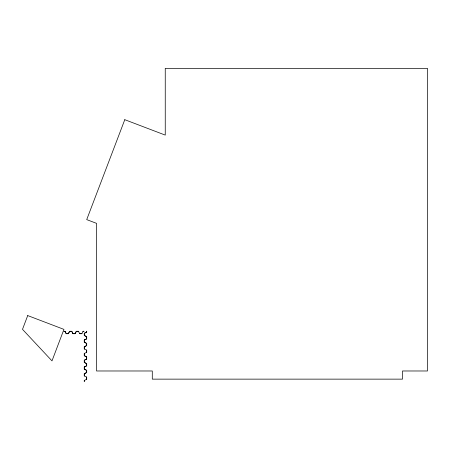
<?xml version="1.0" encoding="UTF-8"?>
<svg xmlns="http://www.w3.org/2000/svg" width="450" height="450" viewBox="0 0 450 450"><rect width="100%" height="100%" fill="white"/><g stroke="black" fill="none" stroke-linecap="round" stroke-linejoin="round"><path stroke-width="0.67" d="M68.406 333.568L69.536 331.307M68.434 333.675L69.564 331.419M75.144 333.568L76.275 331.307M75.172 333.675L76.303 331.419M81.906 333.675L83.008 331.307M80.972 333.585L80.696 333.529M84.285 333.253L86.546 332.123M84.397 333.281L86.659 332.151M84.285 339.992L86.546 338.861M84.397 340.02L86.659 338.889M84.285 346.725L86.546 345.6M84.397 346.753L86.659 345.628M84.285 353.464L86.659 352.361M84.285 360.202L86.546 359.072M84.397 360.231L86.659 359.1M84.285 366.936L86.546 365.811M84.397 366.964L86.659 365.839M84.285 373.674L86.546 372.544M84.397 373.702L86.659 372.572M84.285 380.413L86.659 379.311M63.906 331.262L64.997 331.262M69.609 331.262L70.492 331.262M70.644 331.262L71.73 331.262M76.343 331.262L77.226 331.262M77.377 331.262L78.469 331.262M83.081 331.262L83.964 331.262M64.215 331.358L64.941 331.358M69.66 331.358L70.509 331.47M70.948 331.358L71.679 331.358M76.399 331.358L77.158 331.358M77.687 331.358L78.418 331.358M83.132 331.358L83.897 331.358M66.291 333.624L67.056 333.624M67.579 333.624L68.31 333.624M73.029 333.624L73.789 333.624M74.317 333.624L75.049 333.624M79.763 333.624L80.528 333.624M81.056 333.624L81.782 333.624M66.24 333.72L67.123 333.72M67.275 333.72L68.361 333.72M72.979 333.72L73.862 333.72M74.014 333.72L75.099 333.72M79.712 333.72L80.595 333.72M80.747 333.72L81.838 333.72M84.397 335.492L86.659 336.623M84.285 335.52L86.546 336.651M84.397 342.231L86.659 343.361M84.285 342.259L86.546 343.389M84.285 348.992L86.659 350.094M84.397 355.702L86.659 356.833M84.285 355.731L86.546 356.861M84.397 362.441L86.659 363.572M84.285 362.469L86.546 363.6M84.397 369.174L86.659 370.305M84.285 369.202L86.546 370.333M84.285 375.941L86.659 377.044M78.542 331.307L79.639 333.675M71.803 331.307L72.934 333.568M71.775 331.419L72.906 333.675M65.064 331.307L66.195 333.568M65.036 331.419L66.167 333.675M86.704 331.2L86.704 332.083M86.704 336.696L86.704 337.781M86.704 337.933L86.704 338.816M86.704 343.429L86.704 344.52M86.704 344.672L86.704 345.555M86.704 350.168L86.704 351.253M86.704 351.405L86.704 352.294M86.704 356.906L86.704 357.992M86.704 358.144L86.704 359.027M86.704 363.639L86.704 364.731M86.704 364.882L86.704 365.766M86.704 370.378L86.704 371.464M86.704 371.616L86.704 372.499M86.704 377.117L86.704 378.202M86.704 378.354L86.704 379.238M86.603 331.267L86.603 332.027M86.603 336.746L86.603 337.478M86.603 338.001L86.603 338.766M86.603 343.485L86.603 344.211M86.603 344.739L86.603 345.504M86.603 350.218L86.603 350.949M86.603 351.478L86.603 352.238M86.603 356.957L86.603 357.688M86.603 358.211L86.603 358.976M86.603 363.696L86.603 364.421M86.603 364.95L86.603 365.715M86.603 370.429L86.603 371.16M86.603 371.689L86.603 372.448M86.603 377.168L86.603 377.893M86.603 378.422L86.603 379.187M84.336 333.377L84.336 334.108M84.336 334.637L84.336 335.396M84.336 340.116L84.336 340.841M84.336 341.37L84.336 342.135M84.336 346.849L84.336 347.58M84.336 348.109L84.336 348.868M84.336 353.588L84.336 354.319M84.336 354.842L84.336 355.607M84.336 360.326L84.336 361.052M84.336 361.581L84.336 362.346M84.336 367.059L84.336 367.791M84.336 368.319L84.336 369.079M84.336 373.798L84.336 374.529M84.336 375.053L84.336 375.817M84.336 380.537L84.336 381.262M84.24 333.326L84.24 334.412M84.24 334.564L84.24 335.447M84.24 340.065L84.24 341.151M84.24 341.303L84.24 342.186M84.24 346.798L84.24 347.889M84.24 348.041L84.24 348.924M84.24 353.537L84.24 354.623M84.24 354.774L84.24 355.657M84.24 360.27L84.24 361.361M84.24 361.513L84.24 362.396M84.24 367.009L84.24 368.1M84.24 368.252L84.24 369.135M84.24 373.748L84.24 374.833M84.24 374.985L84.24 375.868M84.24 380.481L84.24 381.572M27.72 315.574L22.5 329.332L51.992 360.894L63.945 329.383L27.72 315.574M124.785 119.689L86.715 219.611L96.547 223.357L96.547 370.98L152.286 370.98L152.286 379.136L402.502 379.136L402.502 370.98L427.5 370.98L427.5 68.366L165.251 68.366L165.251 135.101L124.785 119.689"/></g></svg>
